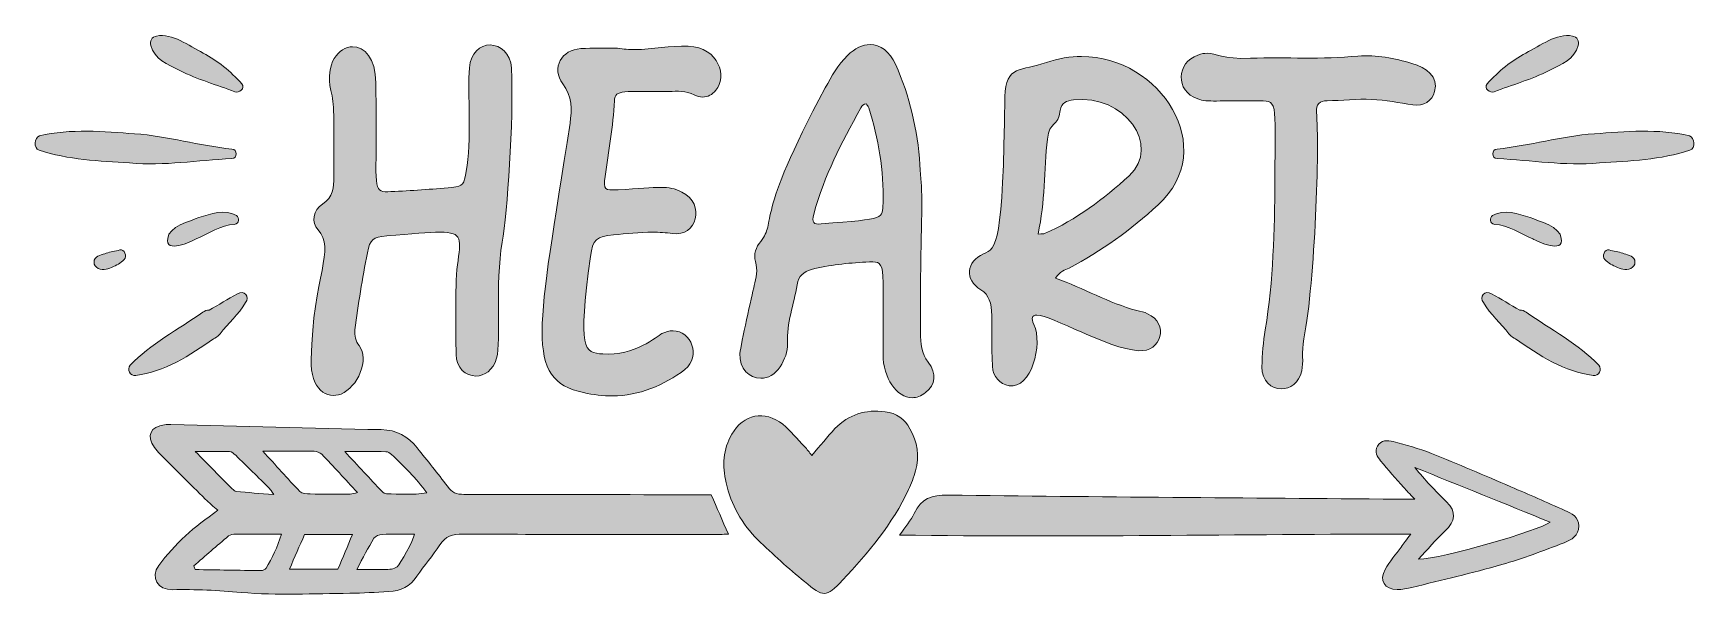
# Model space of a CAD drawing. Header units: inches. Extents: x 192 to 888, y -953 to -125.
# Drawn here: x 210 to 876, y -953 to -727 of the extents above; entities that cross this region are included whole.
import ezdxf

# ---------------------------------------------------------------- set-up
doc = ezdxf.new("R2010")
doc.units = ezdxf.units.IN
doc.header["$MEASUREMENT"] = 0
doc.layers.add('Layer 1', color=7, linetype='Continuous')

# ---------------------------------------------------------------- blocks, each defined once
blk = doc.blocks.new('block 5')
at = {"layer": 'Layer 1', "true_color": 0xffffff}
h = blk.add_hatch(color=7, dxfattribs=at)
h.dxf.hatch_style = 2
edge = h.paths.add_edge_path()
edge.add_spline(control_points=[(321.41, -857.56), (322.15, -823.72), (331.4, -813.55), (324.19, -805.6), (321.41, -802.65), (322.15, -797.65), (326.04, -795.25), (330.29, -792.48), (330.47, -788.59), (330.47, -784.34), (330.47, -758.82), (330.84, -755.68), (329.37, -749.76), (326.78, -738.86), (332.51, -732.2), (338.06, -732.2), (342.68, -732.2), (347.3, -736.64), (347.3, -746.62), (347.48, -752.91), (347.48, -759.2), (347.48, -765.3), (347.48, -789.89), (346.19, -790.63), (353.4, -790.26), (361.54, -789.89), (369.67, -789.33), (377.81, -788.59), (382.43, -788.04), (382.61, -787.3), (383.54, -782.12), (385.76, -770.29), (384.09, -750.14), (384.83, -740.7), (385.2, -734.61), (389.27, -731.46), (393.15, -731.46), (397.22, -731.46), (401.29, -734.79), (401.66, -740.7), (402.58, -762.52), (399.99, -798.58), (397.96, -810.6), (395, -827.42), (397.59, -850.16), (395.74, -857), (394.26, -862), (390.75, -864.21), (387.42, -864.21), (383.35, -864.21), (379.66, -861.07), (379.47, -855.53), (379.47, -845.54), (378.92, -829.45), (380.03, -819.66), (381.32, -809.49), (382.43, -806.53), (373, -806.53), (368.56, -806.53), (361.91, -807.27), (351.74, -808.01), (346.01, -808.56), (345.08, -809.3), (343.97, -814.85), (341.94, -825.2), (340.27, -835.37), (338.98, -845.73), (338.79, -848.13), (339.16, -850.16), (340.64, -852.01), (345.08, -857.56), (339.9, -868.84), (333.43, -871.43), (327.89, -873.46), (321.04, -869.95), (321.41, -857.56)], knot_values=[0, 0, 0, 0, 1, 1, 1, 2, 2, 2, 3, 3, 3, 4, 4, 4, 5, 5, 5, 6, 6, 6, 7, 7, 7, 8, 8, 8, 9, 9, 9, 10, 10, 10, 11, 11, 11, 12, 12, 12, 13, 13, 13, 14, 14, 14, 15, 15, 15, 16, 16, 16, 17, 17, 17, 18, 18, 18, 19, 19, 19, 20, 20, 20, 21, 21, 21, 22, 22, 22, 23, 23, 23, 24, 24, 24, 25, 25, 25, 25], degree=3, periodic=1)
h = blk.add_hatch(color=7, dxfattribs=at)
h.dxf.hatch_style = 2
edge = h.paths.add_edge_path()
edge.add_spline(control_points=[(425.14, -762.89), (425.88, -757.35), (426.07, -752.17), (422.19, -746.99), (417.56, -740.7), (421.82, -733.31), (429.4, -732.94), (434.39, -732.57), (439.2, -732.76), (444.19, -732.76), (446.59, -733.13), (448.81, -733.31), (451.03, -733.31), (458.24, -733.31), (465.27, -731.65), (472.48, -732.01), (484.86, -732.39), (488.19, -744.4), (483.57, -749.58), (482.09, -751.43), (480.24, -752.35), (478.21, -752.35), (477.28, -752.35), (475.99, -752.17), (474.88, -751.43), (471.55, -749.76), (468.22, -749.95), (464.71, -750.14), (446.59, -750.32), (443.26, -749.03), (442.89, -753.83), (442.52, -764.19), (440.49, -774.17), (439.2, -784.16), (438.46, -789.52), (438.83, -789.89), (444.37, -789.52), (452.88, -789.15), (457.87, -788.59), (461.38, -788.59), (464.71, -788.59), (467.12, -788.96), (469.89, -790.44), (479.69, -795.44), (475.8, -808.56), (466.19, -807.08), (463.6, -806.71), (460.83, -806.53), (458.24, -806.53), (452.88, -806.53), (447.7, -807.08), (442.52, -807.64), (435.87, -808.19), (434.2, -809.3), (433.28, -816.33), (428.29, -854.05), (430.69, -854.97), (438.27, -855.34), (451.03, -856.26), (459.9, -848.31), (461.94, -847.2), (463.42, -846.47), (464.9, -846.09), (466.38, -846.09), (473.59, -846.09), (477.84, -856.08), (471.18, -861.63), (462.86, -867.91), (452.69, -872.17), (442.15, -872.17), (438.46, -872.17), (434.39, -871.8), (430.51, -870.87), (406.47, -865.51), (412.2, -846.47), (425.14, -762.89)], knot_values=[0, 0, 0, 0, 1, 1, 1, 2, 2, 2, 3, 3, 3, 4, 4, 4, 5, 5, 5, 6, 6, 6, 7, 7, 7, 8, 8, 8, 9, 9, 9, 10, 10, 10, 11, 11, 11, 12, 12, 12, 13, 13, 13, 14, 14, 14, 15, 15, 15, 16, 16, 16, 17, 17, 17, 18, 18, 18, 19, 19, 19, 20, 20, 20, 21, 21, 21, 22, 22, 22, 23, 23, 23, 24, 24, 24, 25, 25, 25, 25], degree=3, periodic=1)
h = blk.add_hatch(color=7, dxfattribs=at)
h.dxf.hatch_style = 2
edge = h.paths.add_edge_path()
edge.add_spline(control_points=[(501.51, -865.14), (497.07, -865.14), (492.82, -861.44), (493.19, -855.15), (493.56, -851.27), (497.99, -832.04), (498.92, -827.98), (499.66, -824.83), (500.4, -821.69), (499.47, -818.36), (498.55, -815.22), (499.66, -812.63), (501.51, -810.23), (508.16, -801.72), (498.55, -802.09), (527.39, -748.66), (529.98, -744.03), (532.38, -739.41), (536.27, -735.71), (539.23, -732.76), (542.37, -731.28), (545.33, -731.28), (549.4, -731.28), (553.09, -734.05), (555.5, -739.23), (561.23, -751.98), (564.37, -765.48), (565.3, -779.53), (566.96, -802.28), (565.48, -788.78), (565.48, -846.84), (565.67, -851.09), (565.85, -855.15), (568.62, -858.67), (572.14, -863.29), (571.58, -867.73), (567.51, -870.87), (565.67, -872.35), (564, -872.9), (562.15, -872.9), (556.05, -872.9), (550.5, -864.95), (550.5, -855.53), (550.5, -816.7), (552.17, -818.18), (543.66, -818.55), (536.27, -818.92), (529.06, -819.66), (521.85, -821.5), (518.7, -822.43), (516.67, -824.09), (516.11, -827.61), (514.82, -835.56), (511.86, -842.95), (512.23, -851.09), (512.42, -854.42), (511.12, -857.56), (509.27, -860.52), (507.24, -863.66), (504.47, -865.14), (501.51, -865.14)], knot_values=[0, 0, 0, 0, 1, 1, 1, 2, 2, 2, 3, 3, 3, 4, 4, 4, 5, 5, 5, 6, 6, 6, 7, 7, 7, 8, 8, 8, 9, 9, 9, 10, 10, 10, 11, 11, 11, 12, 12, 12, 13, 13, 13, 14, 14, 14, 15, 15, 15, 16, 16, 16, 17, 17, 17, 18, 18, 18, 19, 19, 19, 20, 20, 20, 20], degree=3, periodic=1)
edge = h.paths.add_edge_path()
edge.add_spline(control_points=[(525.73, -803.2), (552.17, -801.17), (550.13, -801.17), (550.5, -794.88), (550.87, -781.75), (548.65, -768.99), (544.77, -756.61), (544.59, -756.05), (544.03, -755.5), (543.85, -755.13), (542.55, -755.13), (542.18, -755.87), (541.63, -756.61), (533.31, -771.77), (527.39, -782.86), (522.77, -799.32), (521.85, -802.65), (522.59, -803.57), (525.73, -803.2)], knot_values=[0, 0, 0, 0, 1, 1, 1, 2, 2, 2, 3, 3, 3, 4, 4, 4, 5, 5, 5, 6, 6, 6, 6], degree=3, periodic=1)
h = blk.add_hatch(color=7, dxfattribs=at)
h.dxf.hatch_style = 2
edge = h.paths.add_edge_path()
edge.add_spline(control_points=[(590.81, -815.22), (595.99, -813.19), (598.58, -811.15), (599.32, -752.17), (599.5, -739.41), (605.98, -742), (615.96, -738.49), (620.77, -736.82), (625.58, -736.08), (630.01, -736.08), (661.63, -736.08), (685.48, -772.88), (660.7, -795.62), (649.79, -805.6), (637.96, -814.11), (625.02, -820.95), (623.36, -821.69), (621.32, -822.24), (619.66, -825.02), (630.94, -828.9), (640.92, -835), (652.2, -837.96), (653.68, -838.33), (655.16, -838.51), (656.45, -839.25), (665.33, -843.14), (662, -854.78), (652.94, -854.05), (640.37, -853.31), (618.18, -839.81), (612.08, -839.81), (610.23, -839.81), (609.67, -840.92), (610.97, -843.51), (614.67, -851.46), (609.86, -869.58), (600.99, -868.1), (597.29, -867.36), (594.51, -864.59), (594.33, -860.33), (593.22, -842.58), (596.36, -833.89), (589.71, -829.64), (583.05, -825.57), (583.79, -818.36), (590.81, -815.22)], knot_values=[0, 0, 0, 0, 1, 1, 1, 2, 2, 2, 3, 3, 3, 4, 4, 4, 5, 5, 5, 6, 6, 6, 7, 7, 7, 8, 8, 8, 9, 9, 9, 10, 10, 10, 11, 11, 11, 12, 12, 12, 13, 13, 13, 14, 14, 14, 15, 15, 15, 15], degree=3, periodic=1)
edge = h.paths.add_edge_path()
edge.add_spline(control_points=[(612.63, -807.27), (614.48, -807.08), (614.85, -807.27), (615.22, -807.08), (627.98, -801.54), (638.89, -793.22), (649.06, -783.97), (662.18, -771.77), (647.02, -751.06), (626.87, -753.46), (624.1, -753.83), (621.88, -754.57), (621.51, -757.72), (620.77, -764.37), (617.07, -761.97), (616.33, -769.18), (615.04, -781.75), (615.41, -794.32), (612.63, -807.27)], knot_values=[0, 0, 0, 0, 1, 1, 1, 2, 2, 2, 3, 3, 3, 4, 4, 4, 5, 5, 5, 6, 6, 6, 6], degree=3, periodic=1)
h = blk.add_hatch(color=7, dxfattribs=at)
h.dxf.hatch_style = 2
edge = h.paths.add_edge_path()
edge.add_spline(control_points=[(676.61, -735.53), (678.09, -734.97), (679.2, -734.79), (680.31, -734.79), (684.01, -734.79), (686.41, -737.19), (697.69, -736.82), (712.11, -736.27), (726.34, -737.38), (740.77, -735.9), (748.16, -735.34), (755.37, -736.82), (762.4, -738.86), (768.13, -740.52), (773.12, -744.22), (771.46, -750.14), (770.53, -753.83), (767.02, -756.24), (762.77, -755.5), (757.22, -754.57), (751.86, -753.65), (746.31, -753.28), (740.4, -752.91), (734.3, -753.83), (728.38, -753.83), (725.42, -753.83), (723.94, -755.31), (724.13, -758.45), (725.42, -771.95), (723.57, -825.76), (719.13, -849.24), (718.03, -854.97), (719.13, -858.48), (718.21, -862.18), (717.1, -866.99), (713.59, -869.39), (710.07, -869.39), (706.19, -869.39), (702.13, -866.25), (702.31, -860.52), (702.31, -855.53), (702.86, -850.53), (703.6, -845.73), (706.93, -825.94), (707.3, -805.97), (707.49, -786.01), (707.49, -752.17), (709.15, -754.02), (699.72, -753.83), (685.11, -753.65), (680.49, -754.57), (676.61, -753.09), (667.36, -749.95), (668.1, -738.49), (676.61, -735.53)], knot_values=[0, 0, 0, 0, 1, 1, 1, 2, 2, 2, 3, 3, 3, 4, 4, 4, 5, 5, 5, 6, 6, 6, 7, 7, 7, 8, 8, 8, 9, 9, 9, 10, 10, 10, 11, 11, 11, 12, 12, 12, 13, 13, 13, 14, 14, 14, 15, 15, 15, 16, 16, 16, 17, 17, 17, 18, 18, 18, 18], degree=3, periodic=1)
at = {"layer": 'Layer 1', "lineweight": 0}
for points, knots in [([(321.41, -857.56), (322.15, -823.72), (331.4, -813.55), (324.19, -805.6), (321.41, -802.65), (322.15, -797.65), (326.04, -795.25), (330.29, -792.48), (330.47, -788.59), (330.47, -784.34), (330.47, -758.82), (330.84, -755.68), (329.37, -749.76), (326.78, -738.86), (332.51, -732.2), (338.06, -732.2), (342.68, -732.2), (347.3, -736.64), (347.3, -746.62), (347.48, -752.91), (347.48, -759.2), (347.48, -765.3), (347.48, -789.89), (346.19, -790.63), (353.4, -790.26), (361.54, -789.89), (369.67, -789.33), (377.81, -788.59), (382.43, -788.04), (382.61, -787.3), (383.54, -782.12), (385.76, -770.29), (384.09, -750.14), (384.83, -740.7), (385.2, -734.61), (389.27, -731.46), (393.15, -731.46), (397.22, -731.46), (401.29, -734.79), (401.66, -740.7), (402.58, -762.52), (399.99, -798.58), (397.96, -810.6), (395, -827.42), (397.59, -850.16), (395.74, -857), (394.26, -862), (390.75, -864.21), (387.42, -864.21), (383.35, -864.21), (379.66, -861.07), (379.47, -855.53), (379.47, -845.54), (378.92, -829.45), (380.03, -819.66), (381.32, -809.49), (382.43, -806.53), (373, -806.53), (368.56, -806.53), (361.91, -807.27), (351.74, -808.01), (346.01, -808.56), (345.08, -809.3), (343.97, -814.85), (341.94, -825.2), (340.27, -835.37), (338.98, -845.73), (338.79, -848.13), (339.16, -850.16), (340.64, -852.01), (345.08, -857.56), (339.9, -868.84), (333.43, -871.43), (327.89, -873.46), (321.04, -869.95), (321.41, -857.56)], [0, 0, 0, 0, 1, 1, 1, 2, 2, 2, 3, 3, 3, 4, 4, 4, 5, 5, 5, 6, 6, 6, 7, 7, 7, 8, 8, 8, 9, 9, 9, 10, 10, 10, 11, 11, 11, 12, 12, 12, 13, 13, 13, 14, 14, 14, 15, 15, 15, 16, 16, 16, 17, 17, 17, 18, 18, 18, 19, 19, 19, 20, 20, 20, 21, 21, 21, 22, 22, 22, 23, 23, 23, 24, 24, 24, 25, 25, 25, 25]), ([(425.14, -762.89), (425.88, -757.35), (426.07, -752.17), (422.19, -746.99), (417.56, -740.7), (421.82, -733.31), (429.4, -732.94), (434.39, -732.57), (439.2, -732.76), (444.19, -732.76), (446.59, -733.13), (448.81, -733.31), (451.03, -733.31), (458.24, -733.31), (465.27, -731.65), (472.48, -732.01), (484.86, -732.39), (488.19, -744.4), (483.57, -749.58), (482.09, -751.43), (480.24, -752.35), (478.21, -752.35), (477.28, -752.35), (475.99, -752.17), (474.88, -751.43), (471.55, -749.76), (468.22, -749.95), (464.71, -750.14), (446.59, -750.32), (443.26, -749.03), (442.89, -753.83), (442.52, -764.19), (440.49, -774.17), (439.2, -784.16), (438.46, -789.52), (438.83, -789.89), (444.37, -789.52), (452.88, -789.15), (457.87, -788.59), (461.38, -788.59), (464.71, -788.59), (467.12, -788.96), (469.89, -790.44), (479.69, -795.44), (475.8, -808.56), (466.19, -807.08), (463.6, -806.71), (460.83, -806.53), (458.24, -806.53), (452.88, -806.53), (447.7, -807.08), (442.52, -807.64), (435.87, -808.19), (434.2, -809.3), (433.28, -816.33), (428.29, -854.05), (430.69, -854.97), (438.27, -855.34), (451.03, -856.26), (459.9, -848.31), (461.94, -847.2), (463.42, -846.47), (464.9, -846.09), (466.38, -846.09), (473.59, -846.09), (477.84, -856.08), (471.18, -861.63), (462.86, -867.91), (452.69, -872.17), (442.15, -872.17), (438.46, -872.17), (434.39, -871.8), (430.51, -870.87), (406.47, -865.51), (412.2, -846.47), (425.14, -762.89)], [0, 0, 0, 0, 1, 1, 1, 2, 2, 2, 3, 3, 3, 4, 4, 4, 5, 5, 5, 6, 6, 6, 7, 7, 7, 8, 8, 8, 9, 9, 9, 10, 10, 10, 11, 11, 11, 12, 12, 12, 13, 13, 13, 14, 14, 14, 15, 15, 15, 16, 16, 16, 17, 17, 17, 18, 18, 18, 19, 19, 19, 20, 20, 20, 21, 21, 21, 22, 22, 22, 23, 23, 23, 24, 24, 24, 25, 25, 25, 25]), ([(501.51, -865.14), (497.07, -865.14), (492.82, -861.44), (493.19, -855.15), (493.56, -851.27), (497.99, -832.04), (498.92, -827.98), (499.66, -824.83), (500.4, -821.69), (499.47, -818.36), (498.55, -815.22), (499.66, -812.63), (501.51, -810.23), (508.16, -801.72), (498.55, -802.09), (527.39, -748.66), (529.98, -744.03), (532.38, -739.41), (536.27, -735.71), (539.23, -732.76), (542.37, -731.28), (545.33, -731.28), (549.4, -731.28), (553.09, -734.05), (555.5, -739.23), (561.23, -751.98), (564.37, -765.48), (565.3, -779.53), (566.96, -802.28), (565.48, -788.78), (565.48, -846.84), (565.67, -851.09), (565.85, -855.15), (568.62, -858.67), (572.14, -863.29), (571.58, -867.73), (567.51, -870.87), (565.67, -872.35), (564, -872.9), (562.15, -872.9), (556.05, -872.9), (550.5, -864.95), (550.5, -855.53), (550.5, -816.7), (552.17, -818.18), (543.66, -818.55), (536.27, -818.92), (529.06, -819.66), (521.85, -821.5), (518.7, -822.43), (516.67, -824.09), (516.11, -827.61), (514.82, -835.56), (511.86, -842.95), (512.23, -851.09), (512.42, -854.42), (511.12, -857.56), (509.27, -860.52), (507.24, -863.66), (504.47, -865.14), (501.51, -865.14)], [0, 0, 0, 0, 1, 1, 1, 2, 2, 2, 3, 3, 3, 4, 4, 4, 5, 5, 5, 6, 6, 6, 7, 7, 7, 8, 8, 8, 9, 9, 9, 10, 10, 10, 11, 11, 11, 12, 12, 12, 13, 13, 13, 14, 14, 14, 15, 15, 15, 16, 16, 16, 17, 17, 17, 18, 18, 18, 19, 19, 19, 20, 20, 20, 20]), ([(590.81, -815.22), (595.99, -813.19), (598.58, -811.15), (599.32, -752.17), (599.5, -739.41), (605.98, -742), (615.96, -738.49), (620.77, -736.82), (625.58, -736.08), (630.01, -736.08), (661.63, -736.08), (685.48, -772.88), (660.7, -795.62), (649.79, -805.6), (637.96, -814.11), (625.02, -820.95), (623.36, -821.69), (621.32, -822.24), (619.66, -825.02), (630.94, -828.9), (640.92, -835), (652.2, -837.96), (653.68, -838.33), (655.16, -838.51), (656.45, -839.25), (665.33, -843.14), (662, -854.78), (652.94, -854.05), (640.37, -853.31), (618.18, -839.81), (612.08, -839.81), (610.23, -839.81), (609.67, -840.92), (610.97, -843.51), (614.67, -851.46), (609.86, -869.58), (600.99, -868.1), (597.29, -867.36), (594.51, -864.59), (594.33, -860.33), (593.22, -842.58), (596.36, -833.89), (589.71, -829.64), (583.05, -825.57), (583.79, -818.36), (590.81, -815.22)], [0, 0, 0, 0, 1, 1, 1, 2, 2, 2, 3, 3, 3, 4, 4, 4, 5, 5, 5, 6, 6, 6, 7, 7, 7, 8, 8, 8, 9, 9, 9, 10, 10, 10, 11, 11, 11, 12, 12, 12, 13, 13, 13, 14, 14, 14, 15, 15, 15, 15]), ([(676.61, -735.53), (678.09, -734.97), (679.2, -734.79), (680.31, -734.79), (684.01, -734.79), (686.41, -737.19), (697.69, -736.82), (712.11, -736.27), (726.34, -737.38), (740.77, -735.9), (748.16, -735.34), (755.37, -736.82), (762.4, -738.86), (768.13, -740.52), (773.12, -744.22), (771.46, -750.14), (770.53, -753.83), (767.02, -756.24), (762.77, -755.5), (757.22, -754.57), (751.86, -753.65), (746.31, -753.28), (740.4, -752.91), (734.3, -753.83), (728.38, -753.83), (725.42, -753.83), (723.94, -755.31), (724.13, -758.45), (725.42, -771.95), (723.57, -825.76), (719.13, -849.24), (718.03, -854.97), (719.13, -858.48), (718.21, -862.18), (717.1, -866.99), (713.59, -869.39), (710.07, -869.39), (706.19, -869.39), (702.13, -866.25), (702.31, -860.52), (702.31, -855.53), (702.86, -850.53), (703.6, -845.73), (706.93, -825.94), (707.3, -805.97), (707.49, -786.01), (707.49, -752.17), (709.15, -754.02), (699.72, -753.83), (685.11, -753.65), (680.49, -754.57), (676.61, -753.09), (667.36, -749.95), (668.1, -738.49), (676.61, -735.53)], [0, 0, 0, 0, 1, 1, 1, 2, 2, 2, 3, 3, 3, 4, 4, 4, 5, 5, 5, 6, 6, 6, 7, 7, 7, 8, 8, 8, 9, 9, 9, 10, 10, 10, 11, 11, 11, 12, 12, 12, 13, 13, 13, 14, 14, 14, 15, 15, 15, 16, 16, 16, 17, 17, 17, 18, 18, 18, 18]), ([(612.63, -807.27), (614.48, -807.08), (614.85, -807.27), (615.22, -807.08), (627.98, -801.54), (638.89, -793.22), (649.06, -783.97), (662.18, -771.77), (647.02, -751.06), (626.87, -753.46), (624.1, -753.83), (621.88, -754.57), (621.51, -757.72), (620.77, -764.37), (617.07, -761.97), (616.33, -769.18), (615.04, -781.75), (615.41, -794.32), (612.63, -807.27)], [0, 0, 0, 0, 1, 1, 1, 2, 2, 2, 3, 3, 3, 4, 4, 4, 5, 5, 5, 6, 6, 6, 6]), ([(525.73, -803.2), (552.17, -801.17), (550.13, -801.17), (550.5, -794.88), (550.87, -781.75), (548.65, -768.99), (544.77, -756.61), (544.59, -756.05), (544.03, -755.5), (543.85, -755.13), (542.55, -755.13), (542.18, -755.87), (541.63, -756.61), (533.31, -771.77), (527.39, -782.86), (522.77, -799.32), (521.85, -802.65), (522.59, -803.57), (525.73, -803.2)], [0, 0, 0, 0, 1, 1, 1, 2, 2, 2, 3, 3, 3, 4, 4, 4, 5, 5, 5, 6, 6, 6, 6])]:
    blk.add_open_spline(points, degree=3, knots=knots, dxfattribs=at)
blk = doc.blocks.new('block 10')
at = {"layer": 'Layer 1', "true_color": 0xffffff}
h = blk.add_hatch(color=7, dxfattribs=at)
h.dxf.hatch_style = 2
edge = h.paths.add_edge_path()
edge.add_spline(control_points=[(817.31, -741.72), (810.21, -745.36), (802.65, -747.4), (795.31, -750.24), (793.65, -751.07), (791.04, -748.71), (792.48, -747.07), (797.21, -741.87), (802.11, -737.83), (807.97, -734.73), (813.83, -731.62), (820.4, -726.75), (826.64, -727.88), (828.47, -728.22), (829.67, -729.94), (828.97, -731.71), (827.61, -737.15), (822.31, -739.22), (817.31, -741.72)], knot_values=[0, 0, 0, 0, 1, 1, 1, 2, 2, 2, 3, 3, 3, 4, 4, 4, 5, 5, 5, 6, 6, 6, 6], degree=3, periodic=1)
h = blk.add_hatch(color=7, dxfattribs=at)
h.dxf.hatch_style = 2
edge = h.paths.add_edge_path()
edge.add_spline(control_points=[(796.46, -773.25), (809.58, -771.84), (822.02, -768.03), (835.45, -767.06), (847.72, -766.25), (861.22, -764.9), (873.56, -767.9), (875.7, -768.66), (876.07, -772.9), (873.67, -773.6), (862.33, -777.6), (849.4, -777.91), (837.49, -778.79), (823.27, -780), (810.42, -777.67), (796.53, -777.05), (794.26, -777.02), (794.19, -773.22), (796.46, -773.25)], knot_values=[0, 0, 0, 0, 1, 1, 1, 2, 2, 2, 3, 3, 3, 4, 4, 4, 5, 5, 5, 6, 6, 6, 6], degree=3, periodic=1)
h = blk.add_hatch(color=7, dxfattribs=at)
h.dxf.hatch_style = 2
edge = h.paths.add_edge_path()
edge.add_spline(control_points=[(822.19, -809.01), (823.33, -815.28), (812.86, -810.35), (810.79, -809.22), (805.86, -807.19), (800.82, -803.63), (795.55, -803.43), (793.35, -803.03), (793.38, -800.76), (794.68, -799.86), (799.31, -797.29), (805.05, -799.09), (809.69, -800.68), (813.22, -802.08), (821.89, -804.41), (822.19, -809.01)], knot_values=[0, 0, 0, 0, 1, 1, 1, 2, 2, 2, 3, 3, 3, 4, 4, 4, 5, 5, 5, 5], degree=3, periodic=1)
h = blk.add_hatch(color=7, dxfattribs=at)
h.dxf.hatch_style = 2
edge = h.paths.add_edge_path()
edge.add_spline(control_points=[(841.42, -813.63), (843.19, -814.33), (845.09, -814.3), (846.86, -815), (848.26, -815.63), (850.9, -815.73), (851.67, -817.76), (851.84, -818.92), (851.64, -820.02), (850.77, -820.63), (848.97, -822.19), (846.47, -821.36), (844.7, -820.66), (842.56, -819.9), (841.23, -818.9), (839.59, -817.46), (838.34, -816.1), (839.59, -813.3), (841.42, -813.63)], knot_values=[0, 0, 0, 0, 1, 1, 1, 2, 2, 2, 3, 3, 3, 4, 4, 4, 5, 5, 5, 6, 6, 6, 6], degree=3, periodic=1)
h = blk.add_hatch(color=7, dxfattribs=at)
h.dxf.hatch_style = 2
edge = h.paths.add_edge_path()
edge.add_spline(control_points=[(794.3, -831.24), (798.07, -833.43), (801.84, -835.63), (805.61, -837.83), (806.41, -837.59), (807.45, -838.16), (808.11, -838.66), (817.88, -845.35), (829.26, -851.58), (837.22, -859.84), (838.79, -861.64), (837.16, -864.37), (834.96, -863.97), (823.83, -862.71), (812.95, -855.82), (803.92, -849.26), (803.19, -849.13), (802.15, -848.56), (801.25, -847.26), (797.81, -843.23), (793.94, -839.5), (791, -834.8), (789.13, -832.57), (791.56, -829.6), (794.3, -831.24)], knot_values=[0, 0, 0, 0, 1, 1, 1, 2, 2, 2, 3, 3, 3, 4, 4, 4, 5, 5, 5, 6, 6, 6, 7, 7, 7, 8, 8, 8, 8], degree=3, periodic=1)
at = {"layer": 'Layer 1', "lineweight": 0}
for points, knots in [([(817.31, -741.72), (810.21, -745.36), (802.65, -747.4), (795.31, -750.24), (793.65, -751.07), (791.04, -748.71), (792.48, -747.07), (797.21, -741.87), (802.11, -737.83), (807.97, -734.73), (813.83, -731.62), (820.4, -726.75), (826.64, -727.88), (828.47, -728.22), (829.67, -729.94), (828.97, -731.71), (827.61, -737.15), (822.31, -739.22), (817.31, -741.72)], [0, 0, 0, 0, 1, 1, 1, 2, 2, 2, 3, 3, 3, 4, 4, 4, 5, 5, 5, 6, 6, 6, 6]), ([(796.46, -773.25), (809.58, -771.84), (822.02, -768.03), (835.45, -767.06), (847.72, -766.25), (861.22, -764.9), (873.56, -767.9), (875.7, -768.66), (876.07, -772.9), (873.67, -773.6), (862.33, -777.6), (849.4, -777.91), (837.49, -778.79), (823.27, -780), (810.42, -777.67), (796.53, -777.05), (794.26, -777.02), (794.19, -773.22), (796.46, -773.25)], [0, 0, 0, 0, 1, 1, 1, 2, 2, 2, 3, 3, 3, 4, 4, 4, 5, 5, 5, 6, 6, 6, 6]), ([(822.19, -809.01), (823.33, -815.28), (812.86, -810.35), (810.79, -809.22), (805.86, -807.19), (800.82, -803.63), (795.55, -803.43), (793.35, -803.03), (793.38, -800.76), (794.68, -799.86), (799.31, -797.29), (805.05, -799.09), (809.69, -800.68), (813.22, -802.08), (821.89, -804.41), (822.19, -809.01)], [0, 0, 0, 0, 1, 1, 1, 2, 2, 2, 3, 3, 3, 4, 4, 4, 5, 5, 5, 5]), ([(841.42, -813.63), (843.19, -814.33), (845.09, -814.3), (846.86, -815), (848.26, -815.63), (850.9, -815.73), (851.67, -817.76), (851.84, -818.92), (851.64, -820.02), (850.77, -820.63), (848.97, -822.19), (846.47, -821.36), (844.7, -820.66), (842.56, -819.9), (841.23, -818.9), (839.59, -817.46), (838.34, -816.1), (839.59, -813.3), (841.42, -813.63)], [0, 0, 0, 0, 1, 1, 1, 2, 2, 2, 3, 3, 3, 4, 4, 4, 5, 5, 5, 6, 6, 6, 6]), ([(794.3, -831.24), (798.07, -833.43), (801.84, -835.63), (805.61, -837.83), (806.41, -837.59), (807.45, -838.16), (808.11, -838.66), (817.88, -845.35), (829.26, -851.58), (837.22, -859.84), (838.79, -861.64), (837.16, -864.37), (834.96, -863.97), (823.83, -862.71), (812.95, -855.82), (803.92, -849.26), (803.19, -849.13), (802.15, -848.56), (801.25, -847.26), (797.81, -843.23), (793.94, -839.5), (791, -834.8), (789.13, -832.57), (791.56, -829.6), (794.3, -831.24)], [0, 0, 0, 0, 1, 1, 1, 2, 2, 2, 3, 3, 3, 4, 4, 4, 5, 5, 5, 6, 6, 6, 7, 7, 7, 8, 8, 8, 8])]:
    blk.add_open_spline(points, degree=3, knots=knots, dxfattribs=at)
blk = doc.blocks.new('block 11')
at = {"layer": 'Layer 1', "true_color": 0xffffff}
h = blk.add_hatch(color=7, dxfattribs=at)
h.dxf.hatch_style = 2
edge = h.paths.add_edge_path()
edge.add_spline(control_points=[(268.87, -741.72), (275.97, -745.36), (283.53, -747.4), (290.86, -750.24), (292.53, -751.07), (295.13, -748.71), (293.7, -747.07), (288.97, -741.87), (284.07, -737.83), (278.21, -734.73), (272.34, -731.62), (265.78, -726.75), (259.54, -727.88), (257.71, -728.22), (256.5, -729.94), (257.2, -731.71), (258.57, -737.15), (263.87, -739.22), (268.87, -741.72)], knot_values=[0, 0, 0, 0, 1, 1, 1, 2, 2, 2, 3, 3, 3, 4, 4, 4, 5, 5, 5, 6, 6, 6, 6], degree=3, periodic=1)
h = blk.add_hatch(color=7, dxfattribs=at)
h.dxf.hatch_style = 2
edge = h.paths.add_edge_path()
edge.add_spline(control_points=[(289.72, -773.25), (276.59, -771.84), (264.15, -768.03), (250.73, -767.06), (238.45, -766.25), (224.96, -764.9), (212.61, -767.9), (210.48, -768.66), (210.11, -772.9), (212.51, -773.6), (223.85, -777.6), (236.78, -777.91), (248.68, -778.79), (262.91, -780), (275.75, -777.67), (289.65, -777.05), (291.92, -777.02), (291.99, -773.22), (289.72, -773.25)], knot_values=[0, 0, 0, 0, 1, 1, 1, 2, 2, 2, 3, 3, 3, 4, 4, 4, 5, 5, 5, 6, 6, 6, 6], degree=3, periodic=1)
h = blk.add_hatch(color=7, dxfattribs=at)
h.dxf.hatch_style = 2
edge = h.paths.add_edge_path()
edge.add_spline(control_points=[(263.99, -809.01), (262.85, -815.28), (273.31, -810.35), (275.38, -809.22), (280.32, -807.19), (285.36, -803.63), (290.63, -803.43), (292.83, -803.03), (292.8, -800.76), (291.5, -799.86), (286.86, -797.29), (281.13, -799.09), (276.49, -800.68), (272.95, -802.08), (264.29, -804.41), (263.99, -809.01)], knot_values=[0, 0, 0, 0, 1, 1, 1, 2, 2, 2, 3, 3, 3, 4, 4, 4, 5, 5, 5, 5], degree=3, periodic=1)
h = blk.add_hatch(color=7, dxfattribs=at)
h.dxf.hatch_style = 2
edge = h.paths.add_edge_path()
edge.add_spline(control_points=[(244.75, -813.63), (242.98, -814.33), (241.08, -814.3), (239.31, -815), (237.91, -815.63), (235.28, -815.73), (234.51, -817.76), (234.34, -818.92), (234.54, -820.02), (235.41, -820.63), (237.21, -822.19), (239.71, -821.36), (241.48, -820.66), (243.61, -819.9), (244.95, -818.9), (246.58, -817.46), (247.84, -816.1), (246.59, -813.3), (244.75, -813.63)], knot_values=[0, 0, 0, 0, 1, 1, 1, 2, 2, 2, 3, 3, 3, 4, 4, 4, 5, 5, 5, 6, 6, 6, 6], degree=3, periodic=1)
h = blk.add_hatch(color=7, dxfattribs=at)
h.dxf.hatch_style = 2
edge = h.paths.add_edge_path()
edge.add_spline(control_points=[(291.88, -831.24), (288.1, -833.43), (284.33, -835.63), (280.56, -837.83), (279.76, -837.59), (278.73, -838.16), (278.06, -838.66), (268.3, -845.35), (256.92, -851.58), (248.95, -859.84), (247.38, -861.64), (249.01, -864.37), (251.22, -863.97), (262.35, -862.71), (273.22, -855.82), (282.26, -849.26), (282.99, -849.13), (284.02, -848.56), (284.93, -847.26), (288.36, -843.23), (292.24, -839.5), (295.17, -834.8), (297.04, -832.57), (294.61, -829.6), (291.88, -831.24)], knot_values=[0, 0, 0, 0, 1, 1, 1, 2, 2, 2, 3, 3, 3, 4, 4, 4, 5, 5, 5, 6, 6, 6, 7, 7, 7, 8, 8, 8, 8], degree=3, periodic=1)
at = {"layer": 'Layer 1', "lineweight": 0}
for points, knots in [([(268.87, -741.72), (275.97, -745.36), (283.53, -747.4), (290.86, -750.24), (292.53, -751.07), (295.13, -748.71), (293.7, -747.07), (288.97, -741.87), (284.07, -737.83), (278.21, -734.73), (272.34, -731.62), (265.78, -726.75), (259.54, -727.88), (257.71, -728.22), (256.5, -729.94), (257.2, -731.71), (258.57, -737.15), (263.87, -739.22), (268.87, -741.72)], [0, 0, 0, 0, 1, 1, 1, 2, 2, 2, 3, 3, 3, 4, 4, 4, 5, 5, 5, 6, 6, 6, 6]), ([(289.72, -773.25), (276.59, -771.84), (264.15, -768.03), (250.73, -767.06), (238.45, -766.25), (224.96, -764.9), (212.61, -767.9), (210.48, -768.66), (210.11, -772.9), (212.51, -773.6), (223.85, -777.6), (236.78, -777.91), (248.68, -778.79), (262.91, -780), (275.75, -777.67), (289.65, -777.05), (291.92, -777.02), (291.99, -773.22), (289.72, -773.25)], [0, 0, 0, 0, 1, 1, 1, 2, 2, 2, 3, 3, 3, 4, 4, 4, 5, 5, 5, 6, 6, 6, 6]), ([(263.99, -809.01), (262.85, -815.28), (273.31, -810.35), (275.38, -809.22), (280.32, -807.19), (285.36, -803.63), (290.63, -803.43), (292.83, -803.03), (292.8, -800.76), (291.5, -799.86), (286.86, -797.29), (281.13, -799.09), (276.49, -800.68), (272.95, -802.08), (264.29, -804.41), (263.99, -809.01)], [0, 0, 0, 0, 1, 1, 1, 2, 2, 2, 3, 3, 3, 4, 4, 4, 5, 5, 5, 5]), ([(244.75, -813.63), (242.98, -814.33), (241.08, -814.3), (239.31, -815), (237.91, -815.63), (235.28, -815.73), (234.51, -817.76), (234.34, -818.92), (234.54, -820.02), (235.41, -820.63), (237.21, -822.19), (239.71, -821.36), (241.48, -820.66), (243.61, -819.9), (244.95, -818.9), (246.58, -817.46), (247.84, -816.1), (246.59, -813.3), (244.75, -813.63)], [0, 0, 0, 0, 1, 1, 1, 2, 2, 2, 3, 3, 3, 4, 4, 4, 5, 5, 5, 6, 6, 6, 6]), ([(291.88, -831.24), (288.1, -833.43), (284.33, -835.63), (280.56, -837.83), (279.76, -837.59), (278.73, -838.16), (278.06, -838.66), (268.3, -845.35), (256.92, -851.58), (248.95, -859.84), (247.38, -861.64), (249.01, -864.37), (251.22, -863.97), (262.35, -862.71), (273.22, -855.82), (282.26, -849.26), (282.99, -849.13), (284.02, -848.56), (284.93, -847.26), (288.36, -843.23), (292.24, -839.5), (295.17, -834.8), (297.04, -832.57), (294.61, -829.6), (291.88, -831.24)], [0, 0, 0, 0, 1, 1, 1, 2, 2, 2, 3, 3, 3, 4, 4, 4, 5, 5, 5, 6, 6, 6, 7, 7, 7, 8, 8, 8, 8])]:
    blk.add_open_spline(points, degree=3, knots=knots, dxfattribs=at)
blk = doc.blocks.new('block 9')
at = {"layer": 'Layer 1'}
for name in ['block 11', 'block 10']:
    blk.add_blockref(name, (0, 0), dxfattribs=at)
blk = doc.blocks.new('block 12')
at = {"layer": 'Layer 1', "true_color": 0xe43b40}
h = blk.add_hatch(color=13, dxfattribs=at)
h.dxf.hatch_style = 2
edge = h.paths.add_edge_path()
edge.add_spline(control_points=[(522, -896.03), (525.38, -892.1), (528.18, -888.56), (531.27, -885.31), (536.73, -879.56), (543.58, -877.58), (551.36, -878.52), (555.86, -879.06), (559.14, -881.46), (561.27, -885.34), (564.2, -890.66), (565.27, -896.32), (563.53, -902.26), (562.78, -904.81), (561.88, -907.36), (560.75, -909.76), (554.28, -923.54), (544.66, -935.13), (534.34, -946.05), (527.65, -953.14), (526.66, -952.95), (519, -946.63), (512.56, -941.33), (506.34, -935.73), (500.37, -929.92), (493.88, -923.6), (489.72, -915.8), (487.64, -906.99), (486.05, -900.27), (486.41, -893.69), (489.95, -887.57), (494.63, -879.49), (503.07, -877.72), (510.35, -883.58), (513.57, -886.17), (516.21, -889.5), (519.07, -892.52), (520.07, -893.58), (520.94, -894.75), (522, -896.03)], knot_values=[0, 0, 0, 0, 1, 1, 1, 2, 2, 2, 3, 3, 3, 4, 4, 4, 5, 5, 5, 6, 6, 6, 7, 7, 7, 8, 8, 8, 9, 9, 9, 10, 10, 10, 11, 11, 11, 12, 12, 12, 13, 13, 13, 13], degree=3, periodic=1)
h = blk.add_hatch(color=13, dxfattribs=at)
h.dxf.hatch_style = 2
edge = h.paths.add_edge_path()
edge.add_spline(control_points=[(481.7, -911.85), (484.03, -917.22), (486.15, -922.08), (488.56, -927.63), (486.22, -927.7), (484.32, -927.81), (482.42, -927.81), (449, -927.77), (415.59, -927.79), (382.17, -927.58), (378.12, -927.55), (375.26, -928.4), (372.97, -931.94), (370.17, -936.28), (366.65, -940.15), (363.82, -944.48), (361.07, -948.69), (357.27, -950.45), (352.48, -950.67), (347.3, -950.91), (342.13, -951.31), (336.96, -951.35), (322.44, -951.45), (307.92, -952.29), (293.4, -951), (284.25, -950.19), (275.04, -949.69), (265.87, -949.9), (260.08, -950.04), (256.84, -945.04), (260.41, -940.18), (263.55, -935.91), (267.16, -931.9), (271.04, -928.28), (274.92, -924.65), (279.39, -921.64), (284.01, -918.04), (282.3, -916.53), (280.58, -915.11), (278.99, -913.55), (272.93, -907.56), (266.91, -901.53), (260.9, -895.5), (260.08, -894.67), (259.3, -893.77), (258.62, -892.83), (255.28, -888.25), (257.03, -884.4), (262.75, -883.77), (263.57, -883.67), (264.42, -883.68), (265.25, -883.7), (293.3, -884.4), (321.36, -885.24), (349.41, -885.71), (355.74, -885.82), (360.24, -888.31), (363.94, -893.07), (367.93, -898.22), (372.19, -903.17), (375.99, -908.45), (377.77, -910.94), (379.7, -911.69), (382.65, -911.69), (412.22, -911.66), (441.8, -911.78), (471.37, -911.85), (474.7, -911.86), (478.04, -911.85), (481.7, -911.85)], knot_values=[0, 0, 0, 0, 1, 1, 1, 2, 2, 2, 3, 3, 3, 4, 4, 4, 5, 5, 5, 6, 6, 6, 7, 7, 7, 8, 8, 8, 9, 9, 9, 10, 10, 10, 11, 11, 11, 12, 12, 12, 13, 13, 13, 14, 14, 14, 15, 15, 15, 16, 16, 16, 17, 17, 17, 18, 18, 18, 19, 19, 19, 20, 20, 20, 21, 21, 21, 22, 22, 22, 23, 23, 23, 23], degree=3, periodic=1)
edge = h.paths.add_edge_path()
edge.add_spline(control_points=[(302.09, -894.36), (307.26, -900.04), (311.95, -905.37), (316.89, -910.47), (317.75, -911.35), (319.63, -911.49), (321.05, -911.52), (326.38, -911.64), (331.71, -911.59), (337.04, -911.54), (337.9, -911.53), (338.76, -911.22), (340.02, -910.96), (334.99, -905.54), (330.4, -900.5), (325.68, -895.6), (324.98, -894.87), (323.65, -894.43), (322.6, -894.41), (315.79, -894.31), (308.98, -894.36), (302.09, -894.36)], knot_values=[0, 0, 0, 0, 1, 1, 1, 2, 2, 2, 3, 3, 3, 4, 4, 4, 5, 5, 5, 6, 6, 6, 7, 7, 7, 7], degree=3, periodic=1)
edge = h.paths.add_edge_path()
edge.add_spline(control_points=[(274.39, -940.35), (274.58, -940.84), (274.77, -941.33), (274.96, -941.82), (283.73, -941.96), (292.5, -942.13), (301.27, -942.21), (302.01, -942.22), (303.14, -941.84), (303.43, -941.3), (305.64, -937.13), (307.98, -933), (309.55, -927.58), (302.8, -927.58), (296.98, -927.55), (291.16, -927.61), (290.21, -927.62), (289.04, -927.78), (288.36, -928.35), (283.65, -932.28), (279.04, -936.34), (274.39, -940.35)], knot_values=[0, 0, 0, 0, 1, 1, 1, 2, 2, 2, 3, 3, 3, 4, 4, 4, 5, 5, 5, 6, 6, 6, 7, 7, 7, 7], degree=3, periodic=1)
edge = h.paths.add_edge_path()
edge.add_spline(control_points=[(334.88, -894.53), (340.15, -900.18), (344.97, -905.37), (349.84, -910.52), (350.27, -910.97), (350.97, -911.42), (351.55, -911.43), (356.76, -911.55), (362, -911.97), (367.79, -911.12), (363.42, -905.04), (358.56, -900.29), (353.56, -895.68), (352.98, -895.14), (352.13, -894.59), (351.39, -894.58), (346.14, -894.48), (340.89, -894.53), (334.88, -894.53)], knot_values=[0, 0, 0, 0, 1, 1, 1, 2, 2, 2, 3, 3, 3, 4, 4, 4, 5, 5, 5, 6, 6, 6, 6], degree=3, periodic=1)
edge = h.paths.add_edge_path()
edge.add_spline(control_points=[(318.78, -927.76), (316.78, -932.35), (314.82, -936.86), (312.73, -941.66), (319.63, -941.66), (326.02, -941.66), (332.18, -941.66), (334.18, -936.87), (336.01, -932.49), (337.99, -927.76), (331.29, -927.76), (325.15, -927.76), (318.78, -927.76)], knot_values=[0, 0, 0, 0, 1, 1, 1, 2, 2, 2, 3, 3, 3, 4, 4, 4, 4], degree=3, periodic=1)
edge = h.paths.add_edge_path()
edge.add_spline(control_points=[(274.98, -894.46), (280.41, -899.97), (285.07, -904.71), (289.76, -909.43), (290.22, -909.89), (290.82, -910.45), (291.39, -910.5), (296.1, -910.96), (300.82, -911.32), (306.48, -911.78), (305.45, -910.3), (305.17, -909.73), (304.74, -909.31), (300.25, -904.85), (295.75, -900.4), (291.2, -896), (290.52, -895.34), (289.57, -894.56), (288.73, -894.53), (284.47, -894.38), (280.21, -894.46), (274.98, -894.46)], knot_values=[0, 0, 0, 0, 1, 1, 1, 2, 2, 2, 3, 3, 3, 4, 4, 4, 5, 5, 5, 6, 6, 6, 7, 7, 7, 7], degree=3, periodic=1)
edge = h.paths.add_edge_path()
edge.add_spline(control_points=[(339.7, -941.75), (344.02, -941.75), (347.33, -941.75), (350.64, -941.74), (351.64, -941.74), (352.65, -941.79), (353.63, -941.62), (354.4, -941.49), (355.24, -941.19), (355.85, -940.72), (357.14, -939.74), (362.36, -929.93), (362.88, -927.65), (358.51, -927.65), (354.18, -927.55), (349.87, -927.72), (348.72, -927.77), (347.11, -928.37), (346.57, -929.25), (344.25, -933.04), (342.25, -937.02), (339.7, -941.75)], knot_values=[0, 0, 0, 0, 1, 1, 1, 2, 2, 2, 3, 3, 3, 4, 4, 4, 5, 5, 5, 6, 6, 6, 7, 7, 7, 7], degree=3, periodic=1)
h = blk.add_hatch(color=13, dxfattribs=at)
h.dxf.hatch_style = 2
edge = h.paths.add_edge_path()
edge.add_spline(control_points=[(761.87, -927.57), (693.17, -927.68), (625.7, -928.9), (557.14, -928), (559.44, -924.65), (561.67, -922.18), (563.01, -919.29), (565.77, -913.31), (570.08, -911.87), (576.53, -911.96), (636.53, -912.72), (696.54, -913.11), (756.54, -913.6), (758.47, -913.62), (760.4, -913.6), (763.5, -913.6), (761.44, -911.41), (760.2, -910.15), (759.04, -908.83), (755.94, -905.33), (752.8, -901.87), (749.84, -898.26), (748.47, -896.58), (747.22, -894.58), (748.58, -892.3), (750.06, -889.82), (752.61, -889.92), (754.86, -890.52), (760.01, -891.89), (765.21, -893.25), (770.15, -895.22), (780.86, -899.48), (791.42, -904.09), (802.02, -908.63), (809.23, -911.72), (816.43, -914.86), (823.57, -918.1), (826.29, -919.33), (829.28, -920.61), (829.24, -924.35), (829.21, -928.19), (826.35, -929.95), (823.36, -931.07), (815.09, -934.19), (806.82, -937.42), (798.34, -939.86), (786.46, -943.27), (774.4, -946.02), (762.4, -948.99), (760.47, -949.47), (758.45, -949.84), (756.47, -949.85), (751.43, -949.88), (749.14, -946.16), (751.66, -941.74), (753.47, -938.57), (755.9, -935.75), (758.06, -932.78), (759.11, -931.34), (760.17, -929.9), (761.87, -927.57)], knot_values=[0, 0, 0, 0, 1, 1, 1, 2, 2, 2, 3, 3, 3, 4, 4, 4, 5, 5, 5, 6, 6, 6, 7, 7, 7, 8, 8, 8, 9, 9, 9, 10, 10, 10, 11, 11, 11, 12, 12, 12, 13, 13, 13, 14, 14, 14, 15, 15, 15, 16, 16, 16, 17, 17, 17, 18, 18, 18, 19, 19, 19, 20, 20, 20, 20], degree=3, periodic=1)
edge = h.paths.add_edge_path()
edge.add_spline(control_points=[(765.06, -937.59), (774.33, -937.65), (813.62, -926), (817.75, -922.81), (799.54, -915.44), (781.56, -908.17), (763.58, -900.89), (767.51, -905.85), (771.8, -910.24), (776.14, -914.59), (780.31, -918.77), (779.99, -922.3), (775.6, -926.41), (771.87, -929.9), (768.56, -933.85), (765.06, -937.59)], knot_values=[0, 0, 0, 0, 1, 1, 1, 2, 2, 2, 3, 3, 3, 4, 4, 4, 5, 5, 5, 5], degree=3, periodic=1)
at = {"layer": 'Layer 1', "lineweight": 0}
for points, knots in [([(522, -896.03), (525.38, -892.1), (528.18, -888.56), (531.27, -885.31), (536.73, -879.56), (543.58, -877.58), (551.36, -878.52), (555.86, -879.06), (559.14, -881.46), (561.27, -885.34), (564.2, -890.66), (565.27, -896.32), (563.53, -902.26), (562.78, -904.81), (561.88, -907.36), (560.75, -909.76), (554.28, -923.54), (544.66, -935.13), (534.34, -946.05), (527.65, -953.14), (526.66, -952.95), (519, -946.63), (512.56, -941.33), (506.34, -935.73), (500.37, -929.92), (493.88, -923.6), (489.72, -915.8), (487.64, -906.99), (486.05, -900.27), (486.41, -893.69), (489.95, -887.57), (494.63, -879.49), (503.07, -877.72), (510.35, -883.58), (513.57, -886.17), (516.21, -889.5), (519.07, -892.52), (520.07, -893.58), (520.94, -894.75), (522, -896.03)], [0, 0, 0, 0, 1, 1, 1, 2, 2, 2, 3, 3, 3, 4, 4, 4, 5, 5, 5, 6, 6, 6, 7, 7, 7, 8, 8, 8, 9, 9, 9, 10, 10, 10, 11, 11, 11, 12, 12, 12, 13, 13, 13, 13]), ([(481.7, -911.85), (484.03, -917.22), (486.15, -922.08), (488.56, -927.63), (486.22, -927.7), (484.32, -927.81), (482.42, -927.81), (449, -927.77), (415.59, -927.79), (382.17, -927.58), (378.12, -927.55), (375.26, -928.4), (372.97, -931.94), (370.17, -936.28), (366.65, -940.15), (363.82, -944.48), (361.07, -948.69), (357.27, -950.45), (352.48, -950.67), (347.3, -950.91), (342.13, -951.31), (336.96, -951.35), (322.44, -951.45), (307.92, -952.29), (293.4, -951), (284.25, -950.19), (275.04, -949.69), (265.87, -949.9), (260.08, -950.04), (256.84, -945.04), (260.41, -940.18), (263.55, -935.91), (267.16, -931.9), (271.04, -928.28), (274.92, -924.65), (279.39, -921.64), (284.01, -918.04), (282.3, -916.53), (280.58, -915.11), (278.99, -913.55), (272.93, -907.56), (266.91, -901.53), (260.9, -895.5), (260.08, -894.67), (259.3, -893.77), (258.62, -892.83), (255.28, -888.25), (257.03, -884.4), (262.75, -883.77), (263.57, -883.67), (264.42, -883.68), (265.25, -883.7), (293.3, -884.4), (321.36, -885.24), (349.41, -885.71), (355.74, -885.82), (360.24, -888.31), (363.94, -893.07), (367.93, -898.22), (372.19, -903.17), (375.99, -908.45), (377.77, -910.94), (379.7, -911.69), (382.65, -911.69), (412.22, -911.66), (441.8, -911.78), (471.37, -911.85), (474.7, -911.86), (478.04, -911.85), (481.7, -911.85)], [0, 0, 0, 0, 1, 1, 1, 2, 2, 2, 3, 3, 3, 4, 4, 4, 5, 5, 5, 6, 6, 6, 7, 7, 7, 8, 8, 8, 9, 9, 9, 10, 10, 10, 11, 11, 11, 12, 12, 12, 13, 13, 13, 14, 14, 14, 15, 15, 15, 16, 16, 16, 17, 17, 17, 18, 18, 18, 19, 19, 19, 20, 20, 20, 21, 21, 21, 22, 22, 22, 23, 23, 23, 23]), ([(761.87, -927.57), (693.17, -927.68), (625.7, -928.9), (557.14, -928), (559.44, -924.65), (561.67, -922.18), (563.01, -919.29), (565.77, -913.31), (570.08, -911.87), (576.53, -911.96), (636.53, -912.72), (696.54, -913.11), (756.54, -913.6), (758.47, -913.62), (760.4, -913.6), (763.5, -913.6), (761.44, -911.41), (760.2, -910.15), (759.04, -908.83), (755.94, -905.33), (752.8, -901.87), (749.84, -898.26), (748.47, -896.58), (747.22, -894.58), (748.58, -892.3), (750.06, -889.82), (752.61, -889.92), (754.86, -890.52), (760.01, -891.89), (765.21, -893.25), (770.15, -895.22), (780.86, -899.48), (791.42, -904.09), (802.02, -908.63), (809.23, -911.72), (816.43, -914.86), (823.57, -918.1), (826.29, -919.33), (829.28, -920.61), (829.24, -924.35), (829.21, -928.19), (826.35, -929.95), (823.36, -931.07), (815.09, -934.19), (806.82, -937.42), (798.34, -939.86), (786.46, -943.27), (774.4, -946.02), (762.4, -948.99), (760.47, -949.47), (758.45, -949.84), (756.47, -949.85), (751.43, -949.88), (749.14, -946.16), (751.66, -941.74), (753.47, -938.57), (755.9, -935.75), (758.06, -932.78), (759.11, -931.34), (760.17, -929.9), (761.87, -927.57)], [0, 0, 0, 0, 1, 1, 1, 2, 2, 2, 3, 3, 3, 4, 4, 4, 5, 5, 5, 6, 6, 6, 7, 7, 7, 8, 8, 8, 9, 9, 9, 10, 10, 10, 11, 11, 11, 12, 12, 12, 13, 13, 13, 14, 14, 14, 15, 15, 15, 16, 16, 16, 17, 17, 17, 18, 18, 18, 19, 19, 19, 20, 20, 20, 20]), ([(274.98, -894.46), (280.41, -899.97), (285.07, -904.71), (289.76, -909.43), (290.22, -909.89), (290.82, -910.45), (291.39, -910.5), (296.1, -910.96), (300.82, -911.32), (306.48, -911.78), (305.45, -910.3), (305.17, -909.73), (304.74, -909.31), (300.25, -904.85), (295.75, -900.4), (291.2, -896), (290.52, -895.34), (289.57, -894.56), (288.73, -894.53), (284.47, -894.38), (280.21, -894.46), (274.98, -894.46)], [0, 0, 0, 0, 1, 1, 1, 2, 2, 2, 3, 3, 3, 4, 4, 4, 5, 5, 5, 6, 6, 6, 7, 7, 7, 7]), ([(302.09, -894.36), (307.26, -900.04), (311.95, -905.37), (316.89, -910.47), (317.75, -911.35), (319.63, -911.49), (321.05, -911.52), (326.38, -911.64), (331.71, -911.59), (337.04, -911.54), (337.9, -911.53), (338.76, -911.22), (340.02, -910.96), (334.99, -905.54), (330.4, -900.5), (325.68, -895.6), (324.98, -894.87), (323.65, -894.43), (322.6, -894.41), (315.79, -894.31), (308.98, -894.36), (302.09, -894.36)], [0, 0, 0, 0, 1, 1, 1, 2, 2, 2, 3, 3, 3, 4, 4, 4, 5, 5, 5, 6, 6, 6, 7, 7, 7, 7]), ([(334.88, -894.53), (340.15, -900.18), (344.97, -905.37), (349.84, -910.52), (350.27, -910.97), (350.97, -911.42), (351.55, -911.43), (356.76, -911.55), (362, -911.97), (367.79, -911.12), (363.42, -905.04), (358.56, -900.29), (353.56, -895.68), (352.98, -895.14), (352.13, -894.59), (351.39, -894.58), (346.14, -894.48), (340.89, -894.53), (334.88, -894.53)], [0, 0, 0, 0, 1, 1, 1, 2, 2, 2, 3, 3, 3, 4, 4, 4, 5, 5, 5, 6, 6, 6, 6]), ([(765.06, -937.59), (774.33, -937.65), (813.62, -926), (817.75, -922.81), (799.54, -915.44), (781.56, -908.17), (763.58, -900.89), (767.51, -905.85), (771.8, -910.24), (776.14, -914.59), (780.31, -918.77), (779.99, -922.3), (775.6, -926.41), (771.87, -929.9), (768.56, -933.85), (765.06, -937.59)], [0, 0, 0, 0, 1, 1, 1, 2, 2, 2, 3, 3, 3, 4, 4, 4, 5, 5, 5, 5]), ([(274.39, -940.35), (274.58, -940.84), (274.77, -941.33), (274.96, -941.82), (283.73, -941.96), (292.5, -942.13), (301.27, -942.21), (302.01, -942.22), (303.14, -941.84), (303.43, -941.3), (305.64, -937.13), (307.98, -933), (309.55, -927.58), (302.8, -927.58), (296.98, -927.55), (291.16, -927.61), (290.21, -927.62), (289.04, -927.78), (288.36, -928.35), (283.65, -932.28), (279.04, -936.34), (274.39, -940.35)], [0, 0, 0, 0, 1, 1, 1, 2, 2, 2, 3, 3, 3, 4, 4, 4, 5, 5, 5, 6, 6, 6, 7, 7, 7, 7]), ([(318.78, -927.76), (316.78, -932.35), (314.82, -936.86), (312.73, -941.66), (319.63, -941.66), (326.02, -941.66), (332.18, -941.66), (334.18, -936.87), (336.01, -932.49), (337.99, -927.76), (331.29, -927.76), (325.15, -927.76), (318.78, -927.76)], [0, 0, 0, 0, 1, 1, 1, 2, 2, 2, 3, 3, 3, 4, 4, 4, 4]), ([(339.7, -941.75), (344.02, -941.75), (347.33, -941.75), (350.64, -941.74), (351.64, -941.74), (352.65, -941.79), (353.63, -941.62), (354.4, -941.49), (355.24, -941.19), (355.85, -940.72), (357.14, -939.74), (362.36, -929.93), (362.88, -927.65), (358.51, -927.65), (354.18, -927.55), (349.87, -927.72), (348.72, -927.77), (347.11, -928.37), (346.57, -929.25), (344.25, -933.04), (342.25, -937.02), (339.7, -941.75)], [0, 0, 0, 0, 1, 1, 1, 2, 2, 2, 3, 3, 3, 4, 4, 4, 5, 5, 5, 6, 6, 6, 7, 7, 7, 7])]:
    blk.add_open_spline(points, degree=3, knots=knots, dxfattribs=at)
blk = doc.blocks.new('block 2')
at = {"layer": 'Layer 1'}
for name in ['block 9', 'block 5', 'block 12']:
    blk.add_blockref(name, (0, 0), dxfattribs=at)

msp = doc.modelspace()

# ---------------------------------------------------------------- block references
at = {"layer": 'Layer 1'}
msp.add_blockref('block 2', (0, 0), dxfattribs=at)

doc.saveas('drawing.dxf')
